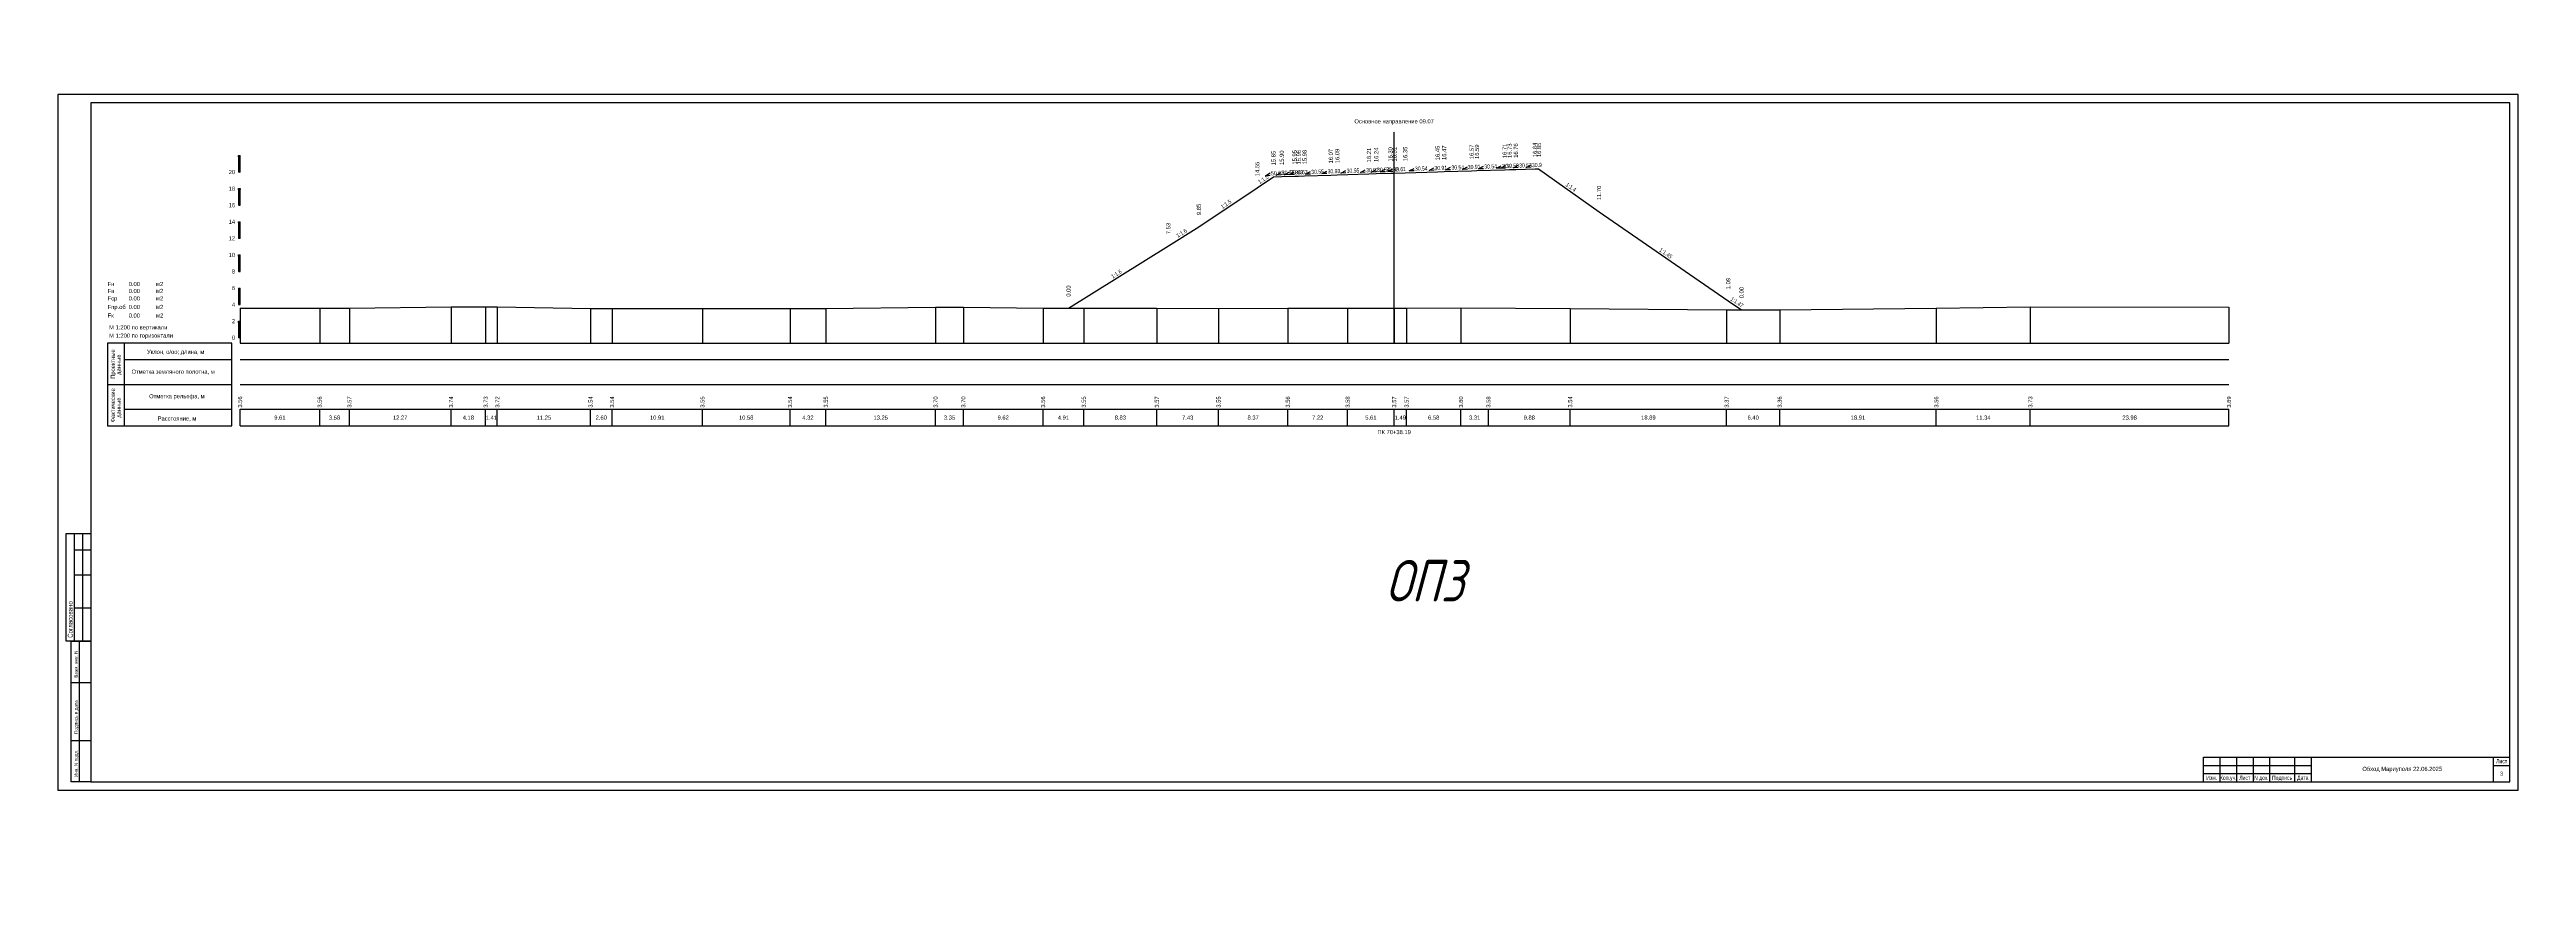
# Model space of a CAD drawing. Header units: millimetres. Extents: x 265754 to 14267433, y -6145605 to 2433772.
# Drawn here: x 8043876 to 8342876, y -50597 to 52371 of the extents above; entities that cross this region are included whole.
import ezdxf
from ezdxf import colors
from ezdxf.entities.mleader import LeaderData, LeaderLine
from ezdxf.enums import TextEntityAlignment as Align
from ezdxf.math import Vec2, Vec3

# ---------------------------------------------------------------- set-up
doc = ezdxf.new("R2010")
doc.units = ezdxf.units.MM
doc.linetypes.add('осевая2', pattern=[1.125, 0.75, -0.125, 0.125, -0.125])
doc.layers.add('!!ТЕКСТ', color=3, linetype='Continuous', lineweight=20)
doc.layers.add('ИС_Выноска', color=3, linetype='Continuous', lineweight=18)
for name, color, linetype in [('Код_510', 7, 'Continuous'), ('Красный поперечник', 1, 'Continuous'), ('Линейка абсолютных высот', 7, 'Continuous'), ('Объем выемки', 7, 'Continuous'), ('Объем кюветов', 7, 'Continuous'), ('Объем насыпи', 7, 'Continuous'), ('Объем присыпных обочин', 7, 'Continuous'), ('Объем срезки растительного слоя', 7, 'Continuous'), ('Ось', 1, 'осевая2'), ('Откосы', 7, 'Continuous'), ('Подписи поперечников', 7, 'Continuous'), ('Рабочие отметки', 7, 'Continuous'), ('Таблица', 7, 'Continuous'), ('Уклоны проезжей части', 7, 'Continuous'), ('Черный поперечник', 3, 'Continuous')]:
    doc.layers.add(name, color=color, linetype=linetype)
doc.styles.add('0', font='isocpeur.ttf', dxfattribs={"width": 0.8, "oblique": 15})
doc.styles.add('ISOCPEUR', font='isocpeur.ttf', dxfattribs={"width": 0.8, "oblique": 15, "height": 2.5})
doc.styles.get("Standard").update_dxf_attribs({"font": 'arial.ttf'})
pattern_1 = [(45.0000013, (7571675.8465, 9455.686), (-5.30330119, 5.30330095), []), (135.0000003, (7571675.8465, 9455.686), (-5.30330104, -5.3033011), [])]

msp = doc.modelspace()

# ---------------------------------------------------------------- hatches: boundary and pattern name
at = {"layer": 'Линейка абсолютных высот'}
h = msp.add_hatch(dxfattribs=at)
h.set_pattern_fill('ANSI37', scale=60.000002, style=0)
h.set_pattern_definition(pattern_1)
h.paths.add_polyline_path([(8066875.8936, 37576.8401), (8066875.8936, 39576.8401), (8066675.8936, 39576.8401), (8066675.8936, 37576.8401)])
h = msp.add_hatch(dxfattribs=at)
h.set_pattern_fill('ANSI37', scale=60.000002, style=0)
h.set_pattern_definition(pattern_1)
h.paths.add_polyline_path([(8066875.8936, 33576.8401), (8066875.8936, 35576.8401), (8066675.8936, 35576.8401), (8066675.8936, 33576.8401)])
h = msp.add_hatch(dxfattribs=at)
h.set_pattern_fill('ANSI37', scale=60.000002, style=0)
h.set_pattern_definition(pattern_1)
h.paths.add_polyline_path([(8066875.8936, 29576.8401), (8066875.8936, 31576.8401), (8066675.8936, 31576.8401), (8066675.8936, 29576.8401)])
h = msp.add_hatch(dxfattribs=at)
h.set_pattern_fill('ANSI37', scale=60.000002, style=0)
h.set_pattern_definition(pattern_1)
h.paths.add_polyline_path([(8066875.8936, 25576.8401), (8066875.8936, 27576.8401), (8066675.8936, 27576.8401), (8066675.8936, 25576.8401)])
h = msp.add_hatch(dxfattribs=at)
h.set_pattern_fill('ANSI37', scale=60.000002, style=0)
h.set_pattern_definition(pattern_1)
h.paths.add_polyline_path([(8066875.8936, 21576.8401), (8066875.8936, 23576.8401), (8066675.8936, 23576.8401), (8066675.8936, 21576.8401)])
h = msp.add_hatch(dxfattribs=at)
h.set_pattern_fill('ANSI37', scale=60.000002, style=0)
h.set_pattern_definition(pattern_1)
h.paths.add_polyline_path([(8066875.8936, 17576.8401), (8066875.8936, 19576.8401), (8066675.8936, 19576.8401), (8066675.8936, 17576.8401)])

# ---------------------------------------------------------------- linework, layer by layer
for p, q in [((8046875.8465, -19046.6388), (8046875.8465, -6046.6388)), ((8046875.8465, -8046.6388), (8048875.8465, -8046.6388)), ((8047875.8465, -19046.6388), (8047875.8465, -6046.6388)), ((8046875.8465, -11046.6388), (8048875.8465, -11046.6388)), ((8046875.8465, -15046.6388), (8048875.8465, -15046.6388)), ((8047475.8465, -36046.6388), (8047475.8465, -19046.6388)), ((8046475.8465, -24046.6388), (8048875.8465, -24046.6388)), ((8046475.8465, -31046.6388), (8048875.8465, -31046.6388)), ((8303875.8465, -34046.6388), (8316875.8465, -34046.6388)), ((8303875.8465, -35046.6388), (8316875.8465, -35046.6388)), ((8305875.8465, -33046.6388), (8305875.8465, -36046.6388)), ((8307875.8465, -33046.6388), (8307875.8465, -36046.6388)), ((8309875.8465, -33046.6388), (8309875.8465, -36046.6388)), ((8311875.8465, -33046.6388), (8311875.8465, -36046.6388)), ((8314875.8465, -33046.6388), (8314875.8465, -36046.6388)), ((8316875.8465, -33046.6388), (8316875.8465, -36046.6388)), ((8338875.8465, -33046.6388), (8338875.8465, -36046.6388)), ((8338875.8465, -34046.6388), (8340875.8465, -34046.6388)), ((8303875.8465, -36046.6388), (8316875.8465, -36046.6388))]:
    msp.add_line(p, q)
at = {"flags": 128}
for points in [[(8044875.8465, -37046.6388), (8341875.8465, -37046.6388), (8341875.8465, 46953.3612), (8044875.8465, 46953.3612)], [(8048875.8465, -36046.6388), (8340875.8465, -36046.6388), (8340875.8465, 45953.3612), (8048875.8465, 45953.3612)]]:
    msp.add_lwpolyline(points, close=True, dxfattribs=at)
for points in [[(8048875.8465, -19046.6388), (8045875.8465, -19046.6388), (8045875.8465, -6046.6388), (8048875.8465, -6046.6388)], [(8048875.8465, -36046.6388), (8046475.8465, -36046.6388), (8046475.8465, -19046.6388), (8048875.8465, -19046.6388)], [(8303875.8465, -36046.6388), (8303875.8465, -33046.6388), (8340875.8465, -33046.6388)]]:
    msp.add_lwpolyline(points, dxfattribs=at)
at = {"layer": 'Код_510'}
for p, q in [((8066875.8465, 6939.4307), (8066875.8465, 8939.4307)), ((8076488.2892, 6939.4307), (8076488.2892, 8939.4307)), ((8080070.6028, 6939.4307), (8080070.6028, 8939.4307)), ((8092343.0543, 6939.4307), (8092343.0543, 8939.4307)), ((8096518.7045, 6939.4307), (8096518.7045, 8939.4307)), ((8097927.9059, 6939.4307), (8097927.9059, 8939.4307)), ((8109175.8945, 6939.4307), (8109175.8945, 8939.4307)), ((8111778.2021, 6939.4307), (8111778.2021, 8939.4307)), ((8122685.1188, 6939.4307), (8122685.1188, 8939.4307)), ((8133265.3675, 6939.4307), (8133265.3675, 8939.4307)), ((8137588.0038, 6939.4307), (8137588.0038, 8939.4307)), ((8150834.6563, 6939.4307), (8150834.6563, 8939.4307)), ((8154187.739, 6939.4307), (8154187.739, 8939.4307)), ((8163807.9553, 6939.4307), (8163807.9553, 8939.4307)), ((8168721.7634, 6939.4307), (8168721.7634, 8939.4307)), ((8177549.6416, 6939.4307), (8177549.6416, 8939.4307)), ((8184983.842, 6939.4307), (8184983.842, 8939.4307)), ((8193356.7014, 6939.4307), (8193356.7014, 8939.4307)), ((8200575.742, 6939.4307), (8200575.742, 8939.4307)), ((8206186.2667, 6939.4307), (8206186.2667, 8939.4307)), ((8207674.7581, 6939.4307), (8207674.7581, 8939.4307)), ((8214256.3795, 6939.4307), (8214256.3795, 8939.4307)), ((8217563.2484, 6939.4307), (8217563.2484, 8939.4307)), ((8227439.8183, 6939.4307), (8227439.8183, 8939.4307)), ((8246327.3689, 6939.4307), (8246327.3689, 8939.4307)), ((8252730.1986, 6939.4307), (8252730.1986, 8939.4307)), ((8271636.9507, 6939.4307), (8271636.9507, 8939.4307)), ((8282981.7092, 6939.4307), (8282981.7092, 8939.4307)), ((8306964.95, 6939.4307), (8306964.95, 8939.4307))]:
    msp.add_line(p, q, dxfattribs=at)
at = {"layer": 'Красный поперечник'}
for p, q in [((8189665.8582, 35681.487), (8191622.9324, 36987.6792)), ((8223632.0124, 37987.4283), (8230922.7966, 32785.1359)), ((8182620.3786, 30981.8314), (8189665.8582, 35681.487)), ((8178935.1776, 28675.7176), (8182620.3786, 30981.8314)), ((8230922.7966, 32785.1359), (8246515.2119, 22037.5093)), ((8166875.8936, 21133.8171), (8178935.1776, 28675.7176)), ((8246515.2119, 22037.5093), (8248124.4718, 20945.4729))]:
    msp.add_line(p, q, dxfattribs=at)
msp.add_lwpolyline([(8191622.9324, 36987.6792), (8192623.2161, 37038.3206), (8194211.4059, 37086.8434), (8194623.7836, 37099.5987), (8195373.9964, 37122.5764), (8198545.4056, 37219.4638), (8199325.1173, 37243.5769), (8203143.3769, 37360.2152), (8204026.4509, 37387.52), (8205785.9522, 37441.2626), (8206177.061, 37453.3547), (8206186.3139, 37453.638), (8207527.444, 37494.6892), (8211426.1725, 37613.7634), (8212228.7777, 37638.5725), (8215538.9372, 37739.6602), (8216179.8985, 37759.4698), (8219521.7428, 37861.5162), (8220131.0193, 37880.3439), (8220881.2321, 37903.2921), (8223228.6787, 37974.9662), (8223632.0124, 37987.4283)], dxfattribs=at)
at = {"layer": 'Линейка абсолютных высот', "color": 7, "const_width": 20, "flags": 128}
for points in [[(8066875.8936, 37576.8401), (8066875.8936, 39576.8401), (8066675.8936, 39576.8401), (8066675.8936, 37576.8401), (8066875.8936, 37576.8401)], [(8066875.8936, 35576.8401), (8066875.8936, 37576.8401), (8066675.8936, 37576.8401), (8066675.8936, 35576.8401), (8066875.8936, 35576.8401)], [(8066875.8936, 33576.8401), (8066875.8936, 35576.8401), (8066675.8936, 35576.8401), (8066675.8936, 33576.8401), (8066875.8936, 33576.8401)], [(8066875.8936, 31576.8401), (8066875.8936, 33576.8401), (8066675.8936, 33576.8401), (8066675.8936, 31576.8401), (8066875.8936, 31576.8401)], [(8066875.8936, 29576.8401), (8066875.8936, 31576.8401), (8066675.8936, 31576.8401), (8066675.8936, 29576.8401), (8066875.8936, 29576.8401)], [(8066875.8936, 27576.8401), (8066875.8936, 29576.8401), (8066675.8936, 29576.8401), (8066675.8936, 27576.8401), (8066875.8936, 27576.8401)], [(8066875.8936, 25576.8401), (8066875.8936, 27576.8401), (8066675.8936, 27576.8401), (8066675.8936, 25576.8401), (8066875.8936, 25576.8401)], [(8066875.8936, 23576.8401), (8066875.8936, 25576.8401), (8066675.8936, 25576.8401), (8066675.8936, 23576.8401), (8066875.8936, 23576.8401)], [(8066875.8936, 21576.8401), (8066875.8936, 23576.8401), (8066675.8936, 23576.8401), (8066675.8936, 21576.8401), (8066875.8936, 21576.8401)], [(8066875.8936, 19576.8401), (8066875.8936, 21576.8401), (8066675.8936, 21576.8401), (8066675.8936, 19576.8401), (8066875.8936, 19576.8401)], [(8066875.8936, 17576.8401), (8066875.8936, 19576.8401), (8066675.8936, 19576.8401), (8066675.8936, 17576.8401), (8066875.8936, 17576.8401)], [(8066875.8936, 16939.4307), (8066875.8936, 17576.8401), (8066675.8936, 17576.8401), (8066675.8936, 16939.4307), (8066875.8936, 16939.4307)]]:
    msp.add_lwpolyline(points, dxfattribs=at)
at = {"layer": 'Ось', "ltscale": 15}
msp.add_line((8206186.3139, 16939.4307), (8206186.3139, 42453.3612), dxfattribs=at)
at = {"layer": 'Таблица'}
for p, q in [((8066875.8465, 16939.4307), (8306964.95, 16939.4307)), ((8066875.8465, 14939.4307), (8306964.95, 14939.4307)), ((8066875.8465, 11939.4307), (8306964.95, 11939.4307)), ((8066875.8465, 8939.4307), (8306964.95, 8939.4307)), ((8066875.8465, 6939.4307), (8306964.95, 6939.4307))]:
    msp.add_line(p, q, dxfattribs=at)
at = {"layer": 'Таблица', "linetype": 'Continuous', "flags": 128}
for points in [[(8065875.8465, 16939.4307), (8050875.8465, 16939.4307)], [(8050875.8465, 16939.4307), (8050875.8465, 6939.4307)], [(8052875.8465, 16939.4307), (8052875.8465, 6939.4307)], [(8065875.8465, 6939.4307), (8065875.8465, 16939.4307)], [(8052875.8465, 14939.4307), (8065875.8465, 14939.4307)], [(8050875.8465, 11939.4307), (8065875.8465, 11939.4307)], [(8050875.8465, 6939.4307), (8065875.8465, 6939.4307)], [(8052875.8465, 8939.4307), (8065875.8465, 8939.4307)]]:
    msp.add_lwpolyline(points, dxfattribs=at)
at = {"layer": 'Уклоны проезжей части', "flags": 128}
for points in [[(8191243.1952, 37168.7127), (8190643.9626, 37138.3753), (8191228.0265, 37468.329)], [(8191243.1952, 37168.7127), (8190643.9626, 37138.3753), (8191228.0265, 37468.329)], [(8192540.7291, 37235.8952), (8191941.0089, 37217.5724), (8192531.5677, 37535.7553)], [(8192540.7291, 37235.8952), (8191941.0089, 37217.5724), (8192531.5677, 37535.7553)], [(8193540.9473, 37266.2024), (8192941.2341, 37247.6526), (8193531.6724, 37566.059)], [(8193540.9473, 37266.2024), (8192941.2341, 37247.6526), (8193531.6724, 37566.059)], [(8194122.295, 37284.3343), (8193522.5762, 37265.966), (8194113.1108, 37584.1937)], [(8194122.295, 37284.3343), (8193522.5762, 37265.966), (8194113.1108, 37584.1937)], [(8196083.1195, 37344.335), (8195483.3993, 37326.0134), (8196073.9586, 37644.1951)], [(8196083.1195, 37344.335), (8195483.3993, 37326.0134), (8196073.9586, 37644.1951)], [(8198058.6149, 37404.5066), (8197458.9016, 37385.9601), (8198049.3417, 37704.3632)], [(8198058.6149, 37404.5066), (8197458.9016, 37385.9601), (8198049.3417, 37704.3632)], [(8200357.666, 37475.2134), (8199757.9457, 37456.8935), (8200348.506, 37775.0735)], [(8200357.666, 37475.2134), (8199757.9457, 37456.8935), (8200348.506, 37775.0735)], [(8202708.2684, 37546.8586), (8202108.555, 37528.3154), (8202698.9967, 37846.7153)], [(8202708.2684, 37546.8586), (8202108.555, 37528.3154), (8202698.9967, 37846.7153)], [(8204029.621, 37587.7115), (8203429.9007, 37569.3935), (8204020.462, 37887.5717)], [(8204029.621, 37587.7115), (8203429.9007, 37569.3935), (8204020.462, 37887.5717)], [(8205104.8615, 37620.3019), (8204505.148, 37601.7602), (8205095.5906, 37920.1586)], [(8205104.8615, 37620.3019), (8204505.148, 37601.7602), (8205095.5906, 37920.1586)], [(8206033.9667, 37649.0698), (8205434.2476, 37630.7128), (8206024.7881, 37948.9294)], [(8206038.5931, 37649.2114), (8205438.874, 37630.8544), (8206029.4146, 37949.071)], [(8208600.2281, 37727.5487), (8208000.5078, 37709.2321), (8208591.0699, 38027.4088)], [(8208600.2281, 37727.5487), (8208000.5078, 37709.2321), (8208591.0699, 38027.4088)], [(8211009.1366, 37800.9695), (8210409.423, 37782.432), (8210999.8678, 38100.8263)], [(8211009.1366, 37800.9695), (8210409.423, 37782.432), (8210999.8678, 38100.8263)], [(8213007.2779, 37862.4415), (8212407.5575, 37844.1269), (8212998.1206, 38162.3017)], [(8213007.2779, 37862.4415), (8212407.5575, 37844.1269), (8212998.1206, 38162.3017)], [(8215041.0802, 37924.3702), (8214441.3665, 37905.8354), (8215031.8127, 38224.2271)], [(8215041.0802, 37924.3702), (8214441.3665, 37905.8354), (8215031.8127, 38224.2271)], [(8216974.2416, 37983.8205), (8216374.5211, 37965.5075), (8216965.0851, 38283.6808)], [(8216974.2416, 37983.8205), (8216374.5211, 37965.5075), (8216965.0851, 38283.6808)], [(8219124.6552, 38049.3424), (8218524.9415, 38030.8102), (8219115.3891, 38349.1993)], [(8219124.6552, 38049.3424), (8218524.9415, 38030.8102), (8219115.3891, 38349.1993)], [(8219629.5374, 38065.0991), (8219029.8179, 38046.7544), (8219620.3651, 38364.9589)], [(8219629.5374, 38065.0991), (8219029.8179, 38046.7544), (8219620.3651, 38364.9589)], [(8221178.3768, 38112.4594), (8220578.6563, 38094.1482), (8221169.2213, 38412.3197)], [(8221178.3768, 38112.4594), (8220578.6563, 38094.1482), (8221169.2213, 38412.3197)], [(8222728.6204, 38159.6124), (8222128.9066, 38141.0825), (8222719.3554, 38459.4693)], [(8222728.6204, 38159.6124), (8222128.9066, 38141.0825), (8222719.3554, 38459.4693)]]:
    msp.add_lwpolyline(points, dxfattribs=at)
at = {"layer": 'Черный поперечник', "color": 7}
for p, q in [((8066875.8465, 21138.401), (8066875.8465, 16939.4307)), ((8076488.2892, 21132.3259), (8076488.2892, 16939.4307)), ((8080070.6028, 21142.2349), (8080070.6028, 16939.4307)), ((8092343.0543, 21317.3304), (8092343.0543, 16939.4307)), ((8096518.7045, 21301.8546), (8096518.7045, 16939.4307)), ((8097927.9059, 21300.3847), (8097927.9059, 16939.4307)), ((8109175.8945, 21117.9544), (8109175.8945, 16939.4307)), ((8111778.2021, 21120.0418), (8111778.2021, 16939.4307)), ((8122685.1188, 21122.2457), (8122685.1188, 16939.4307)), ((8133265.3675, 21121.7695), (8133265.3675, 16939.4307)), ((8137588.0038, 21125.777), (8137588.0038, 16939.4307)), ((8150834.6563, 21275.7398), (8150834.6563, 16939.4307)), ((8154187.739, 21273.6248), (8154187.739, 16939.4307)), ((8163807.9553, 21138.5046), (8163807.9553, 16939.4307)), ((8168721.7634, 21128.1931), (8168721.7634, 16939.4307)), ((8177549.6416, 21149.5508), (8177549.6416, 16939.4307)), ((8184983.842, 21127.5727), (8184983.842, 16939.4307)), ((8193356.7014, 21138.4317), (8193356.7014, 16939.4307)), ((8200575.742, 21154.4083), (8200575.742, 16939.4307)), ((8206186.2667, 21145.3535), (8206186.2667, 16939.4307)), ((8207674.7581, 21142.9512), (8207674.7581, 16939.4307)), ((8214256.3795, 21176.4248), (8214256.3795, 16939.4307)), ((8227439.8183, 21116.265), (8227439.8183, 16939.4307)), ((8246327.3689, 20944.2022), (8246327.3689, 16939.4307)), ((8252730.1986, 20939.4307), (8252730.1986, 16939.4307)), ((8271636.9507, 21140.1242), (8271636.9507, 16939.4307)), ((8282981.7092, 21306.4016), (8282981.7092, 16939.4307)), ((8306964.95, 21270.5259), (8306964.95, 16939.4307))]:
    msp.add_line(p, q, dxfattribs=at)
at = {"layer": 'Черный поперечник', "flags": 128}
msp.add_lwpolyline([(8066875.8465, 21138.401), (8076488.2892, 21132.3259), (8080070.6028, 21142.2349), (8092343.0543, 21317.3304), (8096518.7045, 21301.8546), (8097927.9059, 21300.3847), (8109175.8945, 21117.9544), (8111778.2021, 21120.0418), (8122685.1188, 21122.2457), (8133265.3675, 21121.7695), (8137588.0038, 21125.777), (8150834.6563, 21275.7398), (8154187.739, 21273.6248), (8163807.9553, 21138.5046), (8168721.7634, 21128.1931), (8177549.6416, 21149.5508), (8184983.842, 21127.5727), (8193356.7014, 21138.4317), (8200575.742, 21154.4083), (8206186.2667, 21145.3535), (8207674.7581, 21142.9512), (8214256.3795, 21176.4248), (8227439.8183, 21116.265), (8246327.3689, 20944.2022), (8252730.1986, 20939.4307), (8271636.9507, 21140.1242), (8282981.7092, 21306.4016), (8306964.95, 21270.5259)], dxfattribs=at)

# ---------------------------------------------------------------- texts
for s, height, width, p in [('Согласовано', 600, 0.7, (8046675.8465, -18646.6388)), ('Взам. инв. N', 400, 0.8, (8047275.8465, -23446.6388)), ('Подпись и дата', 400, 0.8, (8047275.8465, -30246.6388)), ('Инв. N подл.', 400, 0.8, (8047275.8465, -35446.6388))]:
    msp.add_text(s, height=height, rotation=90.000002391, dxfattribs=dict(width=width)).set_placement(p)
at = {"width": 0.7}
for s, p in [('Изм.', (8304875.8465, -35546.6388)), ('Кол.уч.', (8306875.8465, -35546.6388)), ('Лист', (8308875.8465, -35546.6388)), ('N док.', (8310875.8465, -35546.6388)), ('Подпись', (8313375.8465, -35546.6388)), ('Дата', (8315875.8465, -35546.6388)), ('Лист', (8339875.8465, -33546.6388)), ('3', (8339875.8465, -35046.6388))]:
    msp.add_text(s, height=500, dxfattribs=at).set_placement(p, align=Align.MIDDLE_CENTER)
at = {"insert": (8327875.8465, -34546.6388), "char_height": 500, "width": 22000, "attachment_point": 5}
msp.add_mtext('Обход Мариуполя 22.06.2025', dxfattribs=at)
at = {"layer": 'Код_510'}
for s, p in [('3.56', (8066875.8465, 9139.4307)), ('3.56', (8076488.2892, 9139.4307)), ('3.57', (8080070.6028, 9139.4307)), ('3.74', (8092343.0543, 9139.4307)), ('3.73', (8096518.7045, 9139.4307)), ('3.72', (8097927.9059, 9139.4307)), ('3.54', (8109175.8945, 9139.4307)), ('3.54', (8111778.2021, 9139.4307)), ('3.55', (8122685.1188, 9139.4307)), ('3.54', (8133265.3675, 9139.4307)), ('3.55', (8137588.0038, 9139.4307)), ('3.70', (8150834.6563, 9139.4307)), ('3.70', (8154187.739, 9139.4307)), ('3.56', (8163807.9553, 9139.4307)), ('3.55', (8168721.7634, 9139.4307)), ('3.57', (8177549.6416, 9139.4307)), ('3.55', (8184983.842, 9139.4307)), ('3.56', (8193356.7014, 9139.4307)), ('3.58', (8200575.742, 9139.4307)), ('3.57', (8206186.2667, 9139.4307)), ('3.57', (8207674.7581, 9139.4307)), ('3.60', (8214256.3795, 9139.4307)), ('3.58', (8217563.2484, 9139.4307)), ('3.54', (8227439.8183, 9139.4307)), ('3.37', (8246327.3689, 9139.4307)), ('3.36', (8252730.1986, 9139.4307)), ('3.56', (8271636.9507, 9139.4307)), ('3.73', (8282981.7092, 9139.4307)), ('3.69', (8306964.95, 9139.4307))]:
    msp.add_text(s, height=500, rotation=90.000002391, dxfattribs=at).set_placement(p, align=Align.MIDDLE_LEFT)
for s, p in [('9.61', (8071682.0678, 7939.4307)), ('3.58', (8078279.446, 7939.4307)), ('12.27', (8086206.8285, 7939.4307)), ('4.18', (8094430.8794, 7939.4307)), ('1.41', (8097223.3052, 7939.4307)), ('11.25', (8103551.9002, 7939.4307)), ('2.60', (8110477.0483, 7939.4307)), ('10.91', (8117231.6605, 7939.4307)), ('10.58', (8127975.2432, 7939.4307)), ('4.32', (8135426.6856, 7939.4307)), ('13.25', (8144211.33, 7939.4307)), ('3.35', (8152511.1976, 7939.4307)), ('9.62', (8158997.8472, 7939.4307)), ('4.91', (8166264.8594, 7939.4307)), ('8.83', (8173135.7025, 7939.4307)), ('7.43', (8181266.7418, 7939.4307)), ('8.37', (8189170.2717, 7939.4307)), ('7.22', (8196966.2217, 7939.4307)), ('5.61', (8203381.0044, 7939.4307)), ('1.49', (8206930.5124, 7939.4307)), ('6.58', (8210965.5688, 7939.4307)), ('3.31', (8215909.814, 7939.4307)), ('9.88', (8222501.5333, 7939.4307)), ('18.89', (8236883.5936, 7939.4307)), ('6.40', (8249528.7838, 7939.4307)), ('18.91', (8262183.5746, 7939.4307)), ('11.34', (8277309.3299, 7939.4307)), ('23.98', (8294973.3296, 7939.4307))]:
    msp.add_text(s, height=500, dxfattribs=at).set_placement(p, align=Align.MIDDLE_CENTER)
at = {"layer": 'Линейка абсолютных высот'}
for s, p in [('20', (8066275.8936, 37576.8401)), ('18', (8066275.8936, 35576.8401)), ('16', (8066275.8936, 33576.8401)), ('14', (8066275.8936, 31576.8401)), ('12', (8066275.8936, 29576.8401)), ('10', (8066275.8936, 27576.8401)), ('8', (8066275.8936, 25576.8401)), ('4', (8066275.8936, 21576.8401)), ('6', (8066275.8936, 23576.8401)), ('2', (8066275.8936, 19576.8401)), ('0', (8066275.8936, 17576.8401))]:
    msp.add_text(s, height=500, dxfattribs=at).set_placement(p, align=Align.MIDDLE_RIGHT)
at = {"layer": 'Объем выемки', "width": 0.8}
for s, p in [('Fв', (8050892.9239, 22972.4135)), ('0.00', (8053432.8941, 22972.4135)), ('м2', (8056737.4351, 22979.126))]:
    msp.add_text(s, height=500, dxfattribs=at).set_placement(p)
at = {"layer": 'Объем кюветов', "width": 0.8}
for s, p in [('Fк', (8050892.9239, 20007.4074)), ('0.00', (8053432.8941, 20007.4074)), ('м2', (8056737.4351, 20014.1199))]:
    msp.add_text(s, height=500, dxfattribs=at).set_placement(p)
at = {"layer": 'Объем насыпи', "width": 0.8}
for s, p in [('Fн', (8050892.9239, 23813.3877)), ('0.00', (8053432.8941, 23813.3877)), ('м2', (8056737.4351, 23820.1002))]:
    msp.add_text(s, height=500, dxfattribs=at).set_placement(p)
at = {"layer": 'Объем присыпных обочин', "width": 0.8}
for s, p in [('Fпр.об', (8050892.9239, 21043.1429)), ('0.00', (8053432.8941, 21043.1429)), ('м2', (8056737.4351, 21049.8553))]:
    msp.add_text(s, height=500, dxfattribs=at).set_placement(p)
at = {"layer": 'Объем срезки растительного слоя', "width": 0.8}
for s, p in [('Fср', (8050892.9239, 22078.8783)), ('0.00', (8053432.8941, 22078.8783)), ('м2', (8056737.4351, 22085.5908))]:
    msp.add_text(s, height=500, dxfattribs=at).set_placement(p)
at = {"layer": 'Ось', "ltscale": 15}
msp.add_text('Основное направление 09.07', height=500, dxfattribs=at).set_placement((8206186.3139, 43453.3612), align=Align.CENTER)
at = {"layer": 'Откосы', "width": 0.7}
for s, rotation, p in [('1:1.5', 33.719974631, (8190533.3684, 36500.9352)), ('1:1.5', 33.719974631, (8190533.3684, 36500.9352)), ('1:1.4', 324.490484852, (8227393.5722, 35549.0859)), ('1:1.4', 324.490484852, (8227393.5722, 35549.0859)), ('1:1.5', 33.705091615, (8186032.1347, 33498.0402)), ('1:1.5', 33.705091615, (8186032.1347, 33498.0402)), ('1:1.6', 32.037384729, (8180671.6836, 29998.3149)), ('1:1.6', 32.037384729, (8180671.6836, 29998.3149)), ('1:1.45', 325.422068095, (8238832.5096, 27575.9936)), ('1:1.45', 325.422068095, (8238832.5096, 27575.9936)), ('1:1.6', 32.021945116, (8172799.4868, 25074.3363)), ('1:1.6', 32.021945116, (8172799.4868, 25074.3363)), ('1:1.47', 325.83936532, (8247432.1448, 21656.9844)), ('1:1.47', 325.83936532, (8247432.1448, 21656.9844))]:
    msp.add_text(s, height=500, rotation=rotation, dxfattribs=at).set_placement(p, align=Align.CENTER)
at = {"layer": 'Подписи поперечников'}
msp.add_text('ПК 70+38.19', height=500, dxfattribs=at).set_placement((8206186.2667, 5939.4307), align=Align.CENTER)
at = {"layer": 'Рабочие отметки'}
for s, p in [('15.85', (8191622.9324, 38387.6792)), ('15.90', (8192623.2161, 38438.3206)), ('15.95', (8194167.5947, 38486.8434)), ('15.96', (8194667.5948, 38499.5987)), ('15.98', (8195373.9964, 38522.5764)), ('16.07', (8198545.4056, 38619.4638)), ('16.09', (8199325.1173, 38643.5769)), ('16.21', (8203143.3769, 38760.2152)), ('16.24', (8204026.4509, 38787.52)), ('16.30', (8205731.5066, 38841.2626)), ('16.31', (8206231.5066, 38853.638)), ('16.35', (8207527.444, 38894.6892)), ('16.45', (8211426.1725, 39013.7634)), ('16.47', (8212228.7777, 39038.5725)), ('16.57', (8215538.9372, 39139.6602)), ('16.59', (8216179.8985, 39159.4698)), ('16.71', (8219521.7428, 39261.5162)), ('16.73', (8220131.0193, 39280.3439)), ('16.76', (8220881.2321, 39303.2921)), ('16.84', (8223180.3455, 39374.9662)), ('16.85', (8223680.3456, 39387.4283)), ('14.55', (8189665.8582, 37081.487)), ('11.70', (8230922.7966, 34185.1359)), ('9.85', (8182620.3786, 32381.8314)), ('7.53', (8178935.1776, 30075.7176)), ('1.09', (8246515.2119, 23437.5093)), ('0.00', (8166875.8936, 22533.8171)), ('0.00', (8248124.4718, 22345.4729))]:
    msp.add_text(s, height=500, rotation=90.000002391, dxfattribs=at).set_placement(p, align=Align.MIDDLE_LEFT)
at = {"layer": 'Таблица'}
for s, p in [('М 1:200 по вертикали', (8051070.4772, 18585.6608)), ('М 1:200 по горизонтали', (8051070.4772, 17585.6608))]:
    msp.add_text(s, height=500, dxfattribs=at).set_placement(p)
at = {"layer": 'Таблица', "width": 0.8}
for s, p in [('Проектные', (8051766.4465, 12618.0307)), ('данные', (8052467.6465, 13095.4307)), ('Фактические', (8051766.4465, 7366.0307)), ('данные', (8052467.6465, 7907.0307))]:
    msp.add_text(s, height=500, rotation=90.000002391, dxfattribs=at).set_placement(p)
for s, p in [('Уклон, o/oo; длина, м', (8055645.8874, 15622.6307)), ('Отметка земляного полотна, м', (8053779.0465, 13230.6307)), ('Отметка рельефа, м', (8055902.1218, 10268.2854)), ('Расстояние, м', (8056927.0591, 7577.6307))]:
    msp.add_text(s, height=500, dxfattribs=at).set_placement(p)
at = {"layer": 'Уклоны проезжей части', "width": 0.7}
for s, rotation, p in [('50.63', 2.898246065, (8192112.9146, 37212.7441)), ('50.63', 2.898246065, (8192112.9146, 37212.7441)), ('30.55', 1.749970127, (8193411.1562, 37262.4887)), ('30.55', 1.749970127, (8193411.1562, 37262.4887)), ('30.93', 1.771662601, (8194411.3643, 37293.1255)), ('30.93', 1.771662601, (8194411.3643, 37293.1255)), ('30.63', 1.754314237, (8194992.7201, 37310.9938)), ('30.63', 1.754314237, (8194992.7201, 37310.9938)), ('30.55', 1.749858289, (8196953.5467, 37370.9268)), ('30.55', 1.749858289, (8196953.5467, 37370.9268)), ('30.93', 1.771343824, (8198929.0321, 37431.4248)), ('30.93', 1.771343824, (8198929.0321, 37431.4248)), ('30.55', 1.749698948, (8201228.0933, 37501.8028)), ('30.55', 1.749698948, (8201228.0933, 37501.8028)), ('30.92', 1.771028883, (8203578.6857, 37573.772)), ('30.92', 1.771028883, (8203578.6857, 37573.772)), ('30.54', 1.749511442, (8204900.0484, 37614.298)), ('30.54', 1.749511442, (8204900.0484, 37614.298)), ('30.92', 1.770885986, (8205975.2789, 37647.2131)), ('30.92', 1.770885986, (8205975.2789, 37647.2131)), ('30.61', 1.753243496, (8206846.0863, 37673.9283)), ('30.61', 1.753243496, (8206850.7128, 37674.0699)), ('30.54', 1.749373343, (8209470.6556, 37754.1331)), ('30.54', 1.749373343, (8209470.6556, 37754.1331)), ('30.91', 1.770488128, (8211821.2487, 37826.0725)), ('30.91', 1.770488128, (8211821.2487, 37826.0725)), ('30.54', 1.749189568, (8213877.7054, 37889.0231)), ('30.54', 1.749189568, (8213877.7054, 37889.0231)), ('30.91', 1.770231566, (8215853.1924, 37949.4696)), ('30.91', 1.770231566, (8215853.1924, 37949.4696)), ('30.54', 1.749036852, (8217844.6691, 38010.3998)), ('30.54', 1.749036852, (8217844.6691, 38010.3998)), ('30.9', 1.769977457, (8219820.1565, 38070.8346)), ('30.9', 1.769977457, (8219820.1565, 38070.8346)), ('30.59', 1.752067643, (8220499.9636, 38091.7245)), ('30.59', 1.752067643, (8220499.9636, 38091.7245)), ('30.53', 1.74885713, (8222048.8045, 38139.036)), ('30.53', 1.74885713, (8222048.8045, 38139.036)), ('30.9', 1.769754313, (8223424.1218, 38181.1019)), ('30.9', 1.769754313, (8223424.1218, 38181.1019))]:
    msp.add_text(s, height=500, rotation=rotation, dxfattribs=at).set_placement(p, align=Align.CENTER)

# ---------------------------------------------------------------- leaders
at = {"layer": 'ИС_Выноска', "ltscale": 0.5}
ml = msp.add_multileader_mtext('Standard', dxfattribs=at)
ml.set_content('\\A1;Асфальтобетон ЩМА-16 по ГОСТ 58406.1 на ПБВ60 по ГОСТ 52056-2003                            -50мм\\PАсфальтобетон А22 Нт по ГОСТ 58406.2-2020 на БНД 50/70 по ГОСТ 33133-2020               -60мм\\PГидроизоляция Техноэластмост Б             -5 мм\\PВыравнивающий слой                      -min 30 мм', color=256, style='0')
ml.set_leader_properties(color=256, linetype='ByLayer', lineweight=-1)
ml.build(insert=Vec2(0, 0))
ml.multileader.update_dxf_attribs({"text_left_attachment_type": 6, "text_right_attachment_type": 6, "dogleg_length": 0.36, "arrow_head_size": 450, "scale": 75})
ctx = ml.context
ctx.base_point, ctx.scale, ctx.char_height, ctx.arrow_head_size, ctx.landing_gap_size, ctx.plane_origin, ctx.plane_x_axis, ctx.plane_y_axis = Vec3(7244097.999, 51717.5023, 5778.159), 75, 500, 450, 18, Vec3(7243517.8916, 80742.9482, 5778.159), Vec3(1, 0.0000000247), Vec3(-0.0000000247, 1)
ctx.left_attachment, ctx.right_attachment = 6, 6
notes = []
notes.append((ctx, [(0, (1, 1, 0), (7244025.999, 51717.5023, 5778.159), (1, 0.0000000247), 72, [(0, [(7244025.999, 41234.7999, 5778.159)], 0, [])])]))
ctx.mtext.insert, ctx.mtext.text_direction, ctx.mtext.rotation, ctx.mtext.width, ctx.mtext.flow_direction = Vec3(7244115.999, 52367.5023, 5778.159), Vec3(1, 0.0000000247), 0.0000000247, 14306.378366, 5
ml = msp.add_multileader_mtext('Standard', dxfattribs=at)
ml.set_content('\\A1;Асфальтобетон ЩМА-16 по ГОСТ 58406.1 на ПБВ60 по ГОСТ 52056-2003                            -50мм\\PАсфальтобетон А22 Нт по ГОСТ 58406.2-2020 на БНД 50/70 по ГОСТ 33133-2020               -60мм\\PГидроизоляция Техноэластмост Б             -5 мм\\PВыравнивающий слой                      -min 30 мм', color=256, style='0')
ml.set_leader_properties(color=256, linetype='ByLayer', lineweight=-1)
ml.build(insert=Vec2(0, 0))
ml.multileader.update_dxf_attribs({"text_left_attachment_type": 6, "text_right_attachment_type": 6, "dogleg_length": 0.36, "arrow_head_size": 450, "scale": 75})
ctx = ml.context
ctx.base_point, ctx.scale, ctx.char_height, ctx.arrow_head_size, ctx.landing_gap_size, ctx.plane_origin, ctx.plane_x_axis, ctx.plane_y_axis = Vec3(7320685.2337, 51717.5023, 5778.159), 75, 500, 450, 18, Vec3(7320105.1262, 80742.9482, 5778.159), Vec3(1, 0.0000000247), Vec3(-0.0000000247, 1)
ctx.left_attachment, ctx.right_attachment = 6, 6
notes.append((ctx, [(0, (1, 1, 0), (7320613.2337, 51717.5023, 5778.159), (1, 0.0000000247), 72, [(0, [(7320613.2337, 41234.7999, 5778.159)], 0, [])])]))
ctx.mtext.insert, ctx.mtext.text_direction, ctx.mtext.rotation, ctx.mtext.width, ctx.mtext.flow_direction = Vec3(7320703.2337, 52367.5023, 5778.159), Vec3(1, 0.0000000247), 0.0000000247, 14306.378366, 5
ml = msp.add_multileader_mtext('Standard', dxfattribs=at)
ml.set_content('\\A1;Асфальтобетон ЩМА-16 по ГОСТ 58406.1 на ПБВ60 по ГОСТ 52056-2003                            -50мм\\PАсфальтобетон А22 Нт по ГОСТ 58406.2-2020 на БНД 50/70 по ГОСТ 33133-2020               -60мм\\PГидроизоляция Техноэластмост Б             -5 мм\\PВыравнивающий слой                      -min 30 мм', color=256, style='0')
ml.set_leader_properties(color=256, linetype='ByLayer', lineweight=-1)
ml.build(insert=Vec2(0, 0))
ml.multileader.update_dxf_attribs({"text_left_attachment_type": 6, "text_right_attachment_type": 6, "dogleg_length": 0.36, "arrow_head_size": 450, "scale": 75})
ctx = ml.context
ctx.base_point, ctx.scale, ctx.char_height, ctx.arrow_head_size, ctx.landing_gap_size, ctx.plane_origin, ctx.plane_x_axis, ctx.plane_y_axis = Vec3(7397272.4683, 51717.5023, 5778.159), 75, 500, 450, 18, Vec3(7396692.3609, 80742.9482, 5778.159), Vec3(1, 0.0000000247), Vec3(-0.0000000247, 1)
ctx.left_attachment, ctx.right_attachment = 6, 6
notes.append((ctx, [(0, (1, 1, 0), (7397200.4683, 51717.5023, 5778.159), (1, 0.0000000247), 72, [(0, [(7397200.4683, 41234.7999, 5778.159)], 0, [])])]))
ctx.mtext.insert, ctx.mtext.text_direction, ctx.mtext.rotation, ctx.mtext.width, ctx.mtext.flow_direction = Vec3(7397290.4683, 52367.5023, 5778.159), Vec3(1, 0.0000000247), 0.0000000247, 14306.378366, 5
ml = msp.add_multileader_mtext('Standard', dxfattribs=at)
ml.set_content('\\A1;Асфальтобетон ЩМА-16 по ГОСТ 58406.1 на ПБВ60 по ГОСТ 52056-2003                            -50мм\\PАсфальтобетон А22 Нт по ГОСТ 58406.2-2020 на БНД 50/70 по ГОСТ 33133-2020               -60мм\\PГидроизоляция Техноэластмост Б             -5 мм\\PВыравнивающий слой                      -min 30 мм', color=256, style='0')
ml.set_leader_properties(color=256, linetype='ByLayer', lineweight=-1)
ml.build(insert=Vec2(0, 0))
ml.multileader.update_dxf_attribs({"text_left_attachment_type": 6, "text_right_attachment_type": 6, "dogleg_length": 0.36, "arrow_head_size": 450, "scale": 75})
ctx = ml.context
ctx.base_point, ctx.scale, ctx.char_height, ctx.arrow_head_size, ctx.landing_gap_size, ctx.plane_origin, ctx.plane_x_axis, ctx.plane_y_axis = Vec3(7167638.1646, 44442.7952), 75, 500, 450, 18, Vec3(7167058.0572, 73468.2411), Vec3(1, 0.0000000247), Vec3(-0.0000000247, 1)
ctx.left_attachment, ctx.right_attachment = 6, 6
notes.append((ctx, [(0, (1, 1, 0), (7167566.1646, 44442.7952), (1, 0.0000000247), 72, [(0, [(7167566.1646, 33960.0928)], 0, [])])]))
ctx.mtext.insert, ctx.mtext.text_direction, ctx.mtext.rotation, ctx.mtext.width, ctx.mtext.flow_direction = Vec3(7167656.1646, 45092.7952), Vec3(1, 0.0000000247), 0.0000000247, 14306.378366, 5
ml = msp.add_multileader_mtext('Standard', dxfattribs=at)
ml.set_content('\\A1;Асфальтобетон ЩМА-16 по ГОСТ 58406.1 на ПБВ60 по ГОСТ 52056-2003                            -50мм\\PАсфальтобетон А22 Нт по ГОСТ 58406.2-2020 на БНД 50/70 по ГОСТ 33133-2020               -60мм\\PГидроизоляция Техноэластмост Б             -5 мм\\PВыравнивающий слой                      -min 30 мм', color=256, style='0')
ml.set_leader_properties(color=256, linetype='ByLayer', lineweight=-1)
ml.build(insert=Vec2(0, 0))
ml.multileader.update_dxf_attribs({"text_left_attachment_type": 6, "text_right_attachment_type": 6, "dogleg_length": 0.36, "arrow_head_size": 450, "scale": 75})
ctx = ml.context
ctx.base_point, ctx.scale, ctx.char_height, ctx.arrow_head_size, ctx.landing_gap_size, ctx.plane_origin, ctx.plane_x_axis, ctx.plane_y_axis = Vec3(7181878.6429, -40114.7595), 75, 500, 450, 18, Vec3(7181298.5354, -11089.3136), Vec3(1, 0.0000000247), Vec3(-0.0000000247, 1)
ctx.left_attachment, ctx.right_attachment = 6, 6
notes.append((ctx, [(0, (1, 1, 0), (7181806.6429, -40114.7595), (1, 0.0000000247), 72, [(0, [(7181806.6429, -50597.4619)], 0, [])])]))
ctx.mtext.insert, ctx.mtext.text_direction, ctx.mtext.rotation, ctx.mtext.width, ctx.mtext.flow_direction = Vec3(7181896.6429, -39464.7595), Vec3(1, 0.0000000247), 0.0000000247, 14306.378366, 5
ml = msp.add_multileader_mtext('Standard', dxfattribs=at)
ml.set_content('\\A1;Асфальтобетон ЩМА-16 по ГОСТ 58406.1 на ПБВ60 по ГОСТ 52056-2003                            -50мм\\PАсфальтобетон А22 Нт по ГОСТ 58406.2-2020 на БНД 50/70 по ГОСТ 33133-2020               -60мм\\PГидроизоляция Техноэластмост Б             -5 мм\\PВыравнивающий слой                      -min 30 мм', color=256, style='0')
ml.set_leader_properties(color=256, linetype='ByLayer', lineweight=-1)
ml.build(insert=Vec2(0, 0))
ml.multileader.update_dxf_attribs({"text_left_attachment_type": 6, "text_right_attachment_type": 6, "dogleg_length": 0.36, "arrow_head_size": 450, "scale": 75})
ctx = ml.context
ctx.base_point, ctx.scale, ctx.char_height, ctx.arrow_head_size, ctx.landing_gap_size, ctx.plane_origin, ctx.plane_x_axis, ctx.plane_y_axis = Vec3(7252199.1708, -40114.7595), 75, 500, 450, 18, Vec3(7251619.0633, -11089.3136), Vec3(1, 0.0000000247), Vec3(-0.0000000247, 1)
ctx.left_attachment, ctx.right_attachment = 6, 6
notes.append((ctx, [(0, (1, 1, 0), (7252127.1708, -40114.7595), (1, 0.0000000247), 72, [(0, [(7252127.1708, -50597.4619)], 0, [])])]))
ctx.mtext.insert, ctx.mtext.text_direction, ctx.mtext.rotation, ctx.mtext.width, ctx.mtext.flow_direction = Vec3(7252217.1708, -39464.7595), Vec3(1, 0.0000000247), 0.0000000247, 14306.378366, 5
for ctx, leaders in notes:
    for number, flags, end, landing, length, lines in leaders:
        leader = LeaderData()
        leader.index, (leader.has_last_leader_line, leader.has_dogleg_vector, leader.attachment_direction) = number, flags
        leader.last_leader_point, leader.dogleg_vector, leader.dogleg_length = Vec3(end), Vec3(landing), length
        for number, points, colour, breaks in lines:
            line = LeaderLine()
            line.index, line.vertices, line.color, line.breaks = number, Vec3.list(points), colors.encode_raw_color(colour), breaks
            leader.lines.append(line)
        ctx.leaders.append(leader)

# ---------------------------------------------------------------- next in the draw order: texts
at = {"layer": '!!ТЕКСТ', "color": 1, "insert": (8209885.115, -11760.4868), "char_height": 5000, "width": 4344.622638, "attachment_point": 5, "style": 'ISOCPEUR', "bg_fill": 2}
msp.add_mtext('ОП3', dxfattribs=at)

doc.saveas('drawing.dxf')
